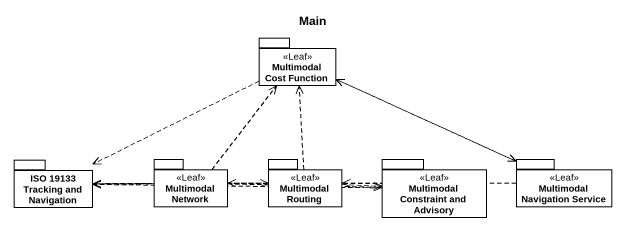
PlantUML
@startuml
title Main
package "Multimodal Cost Function" as Multimodal_Cost_Function <<Leaf>> {
}
package "ISO 19133 Tracking and Navigation" as ISO_19133_Tracking_and {
}
package "Multimodal Network" as Multimodal_Network <<Leaf>> {
}
package "Multimodal Routing" as Multimodal_Routing <<Leaf>> {
}
package "Multimodal Constraint and Advisory" as Multimodal_Constraint_and <<Leaf>> {
}
package "Multimodal Navigation Service" as Multimodal_Navigation <<Leaf>> {
}
Multimodal_Cost_Function .left.> ISO_19133_Tracking_and
Multimodal_Cost_Function .right.> Multimodal_Navigation
Multimodal_Network .up.> Multimodal_Cost_Function
Multimodal_Network .left.> ISO_19133_Tracking_and
Multimodal_Network .right.> Multimodal_Routing
Multimodal_Network .right.> Multimodal_Constraint_and
Multimodal_Routing .up.> Multimodal_Cost_Function
Multimodal_Routing .left.> ISO_19133_Tracking_and
Multimodal_Routing .left.> Multimodal_Network
Multimodal_Routing .right.> Multimodal_Constraint_and
Multimodal_Constraint_and .left.> ISO_19133_Tracking_and
Multimodal_Navigation .left.> Multimodal_Cost_Function
Multimodal_Navigation .left.> ISO_19133_Tracking_and
Multimodal_Navigation .left.> Multimodal_Network
Multimodal_Navigation .left.> Multimodal_Routing
@enduml
